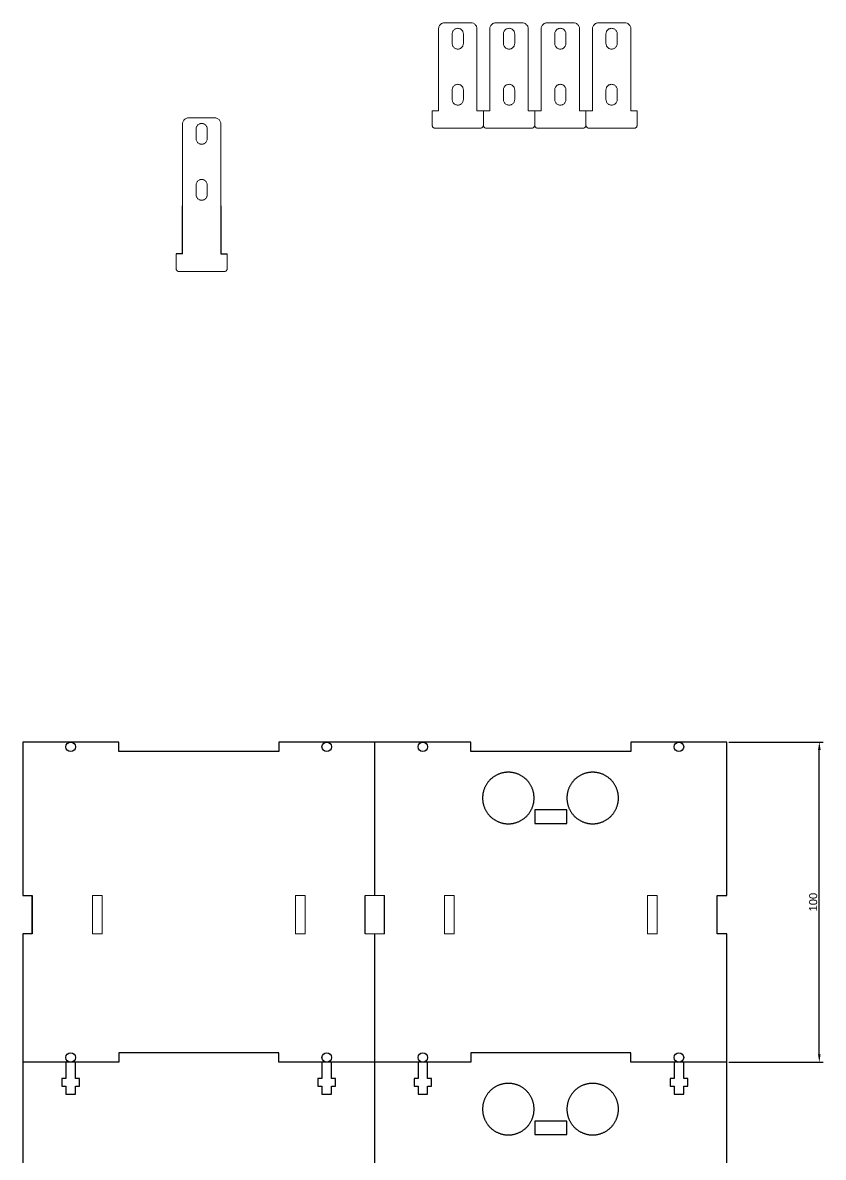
# Model space of a CAD drawing. Header units: millimetres. Extents: x -1479 to 8457, y 1606 to 10461.
# Drawn here: x 2423.6 to 2673.7, y 3543.1 to 3897.3 of the extents above; entities that cross this region are included whole.
import ezdxf

# ---------------------------------------------------------------- set-up
doc = ezdxf.new("R2010")
doc.units = ezdxf.units.MM
doc.layers.add('Layer 1', color=7, linetype='Continuous')
doc.layers.add('Make2D$visible$lines', color=7, linetype='Continuous', true_color=0x000000)
doc.styles.get("Standard").update_dxf_attribs({"font": 'Arial.ttf'})
doc.dimstyles.new('ISO-25', dxfattribs={"dimtxt": 2.5, "dimasz": 2.5, "dimexe": 1.25, "dimexo": 0.625, "dimtad": 1, "dimtxsty": 'Standard', "dimcen": 2.5, "dimadec": 0, "dimazin": 0, "dimtfac": 1, "dimtmove": 0, "dimatfit": 3, "dimfxl": 1, "dimarcsym": 0})

# ---------------------------------------------------------------- blocks, each defined once
blk = doc.blocks.new('*D12')
at = {"color": 0, "lineweight": -2, "transparency": 16777216}
for p, q in [((2644.25, 3672.74), (2673.74, 3672.74)), ((2672.49, 3575.24), (2672.49, 3670.24)), ((2644.25, 3572.74), (2673.74, 3572.74))]:
    blk.add_line(p, q, dxfattribs=at)
at = {"color": 0, "transparency": 16777216}
for points in [[(2672.07, 3670.24), (2672.9, 3670.24), (2672.49, 3672.74)], [(2672.07, 3575.24), (2672.9, 3575.24), (2672.49, 3572.74)]]:
    blk.add_solid(points, dxfattribs=at)
at = {"layer": 'Defpoints', "color": 0, "transparency": 16777216}
for p in [(2643.62, 3672.74), (2672.49, 3672.74), (2643.62, 3572.74)]:
    blk.add_point(p, dxfattribs=at)
at = {"color": 0, "transparency": 16777216, "insert": (2670.58, 3622.74), "char_height": 2.5, "attachment_point": 5, "rotation": 90}
blk.add_mtext('100', dxfattribs=at)

msp = doc.modelspace()

# ---------------------------------------------------------------- linework, layer by layer
at = {"color": 1}
for p, q in [((2473.538, 3825.154), (2473.538, 3840.154)), ((2485.532, 3840.154), (2485.532, 3825.154)), ((2473.538, 3825.154), (2471.527, 3825.154)), ((2485.532, 3825.154), (2487.543, 3825.154))]:
    msp.add_line(p, q, dxfattribs=at)
at = {"color": 242, "true_color": 0xcd2027}
for p, q in [((2426.62, 3612.838), (2426.62, 3624.832)), ((2530.623, 3612.838), (2530.623, 3624.832)), ((2536.62, 3612.838), (2536.62, 3624.832)), ((2640.623, 3612.838), (2640.623, 3624.832))]:
    msp.add_line(p, q, dxfattribs=at)
for points in [[(2627.121, 3672.735), (2613.621, 3672.735), (2613.621, 3669.735), (2563.621, 3669.735), (2563.621, 3672.735), (2503.621, 3672.735), (2503.621, 3669.735), (2453.621, 3669.735), (2453.621, 3672.735), (2423.621, 3672.735), (2423.621, 3624.832), (2426.62, 3624.832), (2426.62, 3612.803), (2423.621, 3612.803), (2423.621, 3438.735)], [(2533.621, 3624.832), (2533.621, 3672.735)], [(2643.621, 3438.735), (2643.621, 3612.803), (2640.623, 3612.803), (2640.623, 3624.832), (2643.621, 3624.832), (2643.621, 3672.735), (2627.121, 3672.735)], [(2533.621, 3438.735), (2533.621, 3612.803)], [(2643.621, 3572.735), (2613.621, 3572.735), (2613.621, 3575.735), (2563.621, 3575.735), (2563.621, 3572.735), (2503.621, 3572.735), (2503.621, 3575.735), (2453.621, 3575.735), (2453.621, 3572.735), (2423.621, 3572.735)], [(2437.121, 3572.735), (2437.121, 3567.707), (2435.871, 3567.707), (2435.871, 3565.307), (2437.121, 3565.307), (2437.121, 3562.735), (2440.121, 3562.735), (2440.121, 3565.307), (2441.371, 3565.307), (2441.371, 3567.707), (2440.121, 3567.707), (2440.121, 3572.735)], [(2517.121, 3572.735), (2517.121, 3567.707), (2515.871, 3567.707), (2515.871, 3565.307), (2517.121, 3565.307), (2517.121, 3562.735), (2520.121, 3562.735), (2520.121, 3565.307), (2521.371, 3565.307), (2521.371, 3567.707), (2520.121, 3567.707), (2520.121, 3572.735)], [(2547.121, 3572.735), (2547.121, 3567.707), (2545.871, 3567.707), (2545.871, 3565.307), (2547.121, 3565.307), (2547.121, 3562.735), (2550.121, 3562.735), (2550.121, 3565.307), (2551.371, 3565.307), (2551.371, 3567.707), (2550.121, 3567.707), (2550.121, 3572.735)], [(2627.121, 3572.735), (2627.121, 3567.707), (2625.871, 3567.707), (2625.871, 3565.307), (2627.121, 3565.307), (2627.121, 3562.735), (2630.121, 3562.735), (2630.121, 3565.307), (2631.371, 3565.307), (2631.371, 3567.707), (2630.121, 3567.707), (2630.121, 3572.735)]]:
    msp.add_lwpolyline(points, dxfattribs=at)
for points in [[(2593.662, 3651.514), (2583.581, 3651.514), (2583.581, 3647.289), (2593.662, 3647.289)], [(2593.662, 3554.371), (2583.581, 3554.371), (2583.581, 3550.146), (2593.662, 3550.146)]]:
    msp.add_lwpolyline(points, close=True, dxfattribs=at)
for centre in [(2438.621, 3671.235), (2518.621, 3671.235), (2548.621, 3671.235), (2628.621, 3671.235), (2438.621, 3574.235), (2518.621, 3574.235), (2548.621, 3574.235), (2628.621, 3574.235)]:
    msp.add_circle(centre, 1.5, dxfattribs=at)
at = {"layer": 'Layer 1', "color": 1, "lineweight": 0}
for points in [[(2599.584, 3865.351), (2599.62, 3865.174), (2599.655, 3864.998), (2599.725, 3864.857), (2599.831, 3864.716), (2599.937, 3864.574), (2600.078, 3864.504), (2600.255, 3864.398), (2600.431, 3864.363), (2614.754, 3864.363), (2614.93, 3864.398), (2615.107, 3864.504), (2615.248, 3864.574), (2615.353, 3864.716), (2615.459, 3864.857), (2615.53, 3864.998), (2615.565, 3865.174), (2615.6, 3865.351), (2615.6, 3869.866), (2613.59, 3869.866), (2613.59, 3895.584), (2613.554, 3895.795), (2613.484, 3896.007), (2613.413, 3896.219), (2613.272, 3896.43), (2613.166, 3896.607), (2613.025, 3896.783), (2612.849, 3896.924), (2612.672, 3897.065), (2612.461, 3897.171), (2612.037, 3897.312), (2611.826, 3897.348), (2603.359, 3897.348), (2603.147, 3897.312), (2602.936, 3897.242), (2602.724, 3897.171), (2602.548, 3897.065), (2602.336, 3896.924), (2602.018, 3896.607), (2601.913, 3896.43), (2601.807, 3896.219), (2601.701, 3896.007), (2601.63, 3895.795), (2601.595, 3895.584), (2601.595, 3869.866), (2597.573, 3869.866), (2597.573, 3895.584), (2597.538, 3895.795), (2597.468, 3896.007), (2597.397, 3896.219), (2597.256, 3896.43), (2597.15, 3896.607), (2597.009, 3896.783), (2596.833, 3896.924), (2596.656, 3897.065), (2596.445, 3897.171), (2596.021, 3897.312), (2595.81, 3897.348), (2587.343, 3897.348), (2587.131, 3897.312), (2586.92, 3897.242), (2586.708, 3897.171), (2586.532, 3897.065), (2586.32, 3896.924), (2586.002, 3896.607), (2585.897, 3896.43), (2585.791, 3896.219), (2585.685, 3896.007), (2585.614, 3895.795), (2585.579, 3895.584), (2585.579, 3869.866), (2581.557, 3869.866), (2581.557, 3895.584), (2581.522, 3895.795), (2581.452, 3896.007), (2581.381, 3896.219), (2581.24, 3896.43), (2581.134, 3896.607), (2580.993, 3896.783), (2580.817, 3896.924), (2580.64, 3897.065), (2580.428, 3897.171), (2580.005, 3897.312), (2579.793, 3897.348), (2571.327, 3897.348), (2571.115, 3897.312), (2570.903, 3897.242), (2570.692, 3897.171), (2570.515, 3897.065), (2570.304, 3896.924), (2569.986, 3896.607), (2569.88, 3896.43), (2569.775, 3896.219), (2569.669, 3896.007), (2569.598, 3895.795), (2569.563, 3895.584), (2569.563, 3869.866), (2569.563, 3869.866), (2565.541, 3869.866), (2565.541, 3895.584), (2565.506, 3895.795), (2565.435, 3896.007), (2565.365, 3896.219), (2565.224, 3896.43), (2565.118, 3896.607), (2564.977, 3896.783), (2564.8, 3896.924), (2564.624, 3897.065), (2564.412, 3897.171), (2563.989, 3897.312), (2563.777, 3897.348), (2555.311, 3897.348), (2555.099, 3897.312), (2554.887, 3897.242), (2554.676, 3897.171), (2554.499, 3897.065), (2554.288, 3896.924), (2553.97, 3896.607), (2553.864, 3896.43), (2553.758, 3896.219), (2553.653, 3896.007), (2553.582, 3895.795), (2553.547, 3895.584), (2553.547, 3869.866), (2551.536, 3869.866), (2551.536, 3865.351), (2551.571, 3865.174), (2551.607, 3864.998), (2551.677, 3864.857), (2551.783, 3864.716), (2551.889, 3864.574), (2552.03, 3864.504), (2552.206, 3864.398), (2552.383, 3864.363), (2566.705, 3864.363), (2566.882, 3864.398), (2567.058, 3864.504), (2567.199, 3864.574), (2567.305, 3864.716), (2567.411, 3864.857), (2567.482, 3864.998), (2567.517, 3865.174), (2567.552, 3865.351), (2567.552, 3869.866)], [(2559.756, 3895.584), (2559.968, 3895.548), (2560.179, 3895.478), (2560.356, 3895.407), (2560.532, 3895.301), (2560.708, 3895.16), (2560.85, 3895.019), (2560.991, 3894.843), (2561.097, 3894.666), (2561.167, 3894.49), (2561.238, 3894.278), (2561.273, 3894.067), (2561.308, 3893.855), (2561.308, 3890.856), (2561.273, 3890.645), (2561.238, 3890.433), (2561.167, 3890.221), (2561.097, 3890.045), (2560.991, 3889.869), (2560.85, 3889.692), (2560.708, 3889.551), (2560.532, 3889.41), (2560.356, 3889.304), (2560.179, 3889.234), (2559.968, 3889.163), (2559.756, 3889.128), (2559.544, 3889.093), (2559.333, 3889.128), (2559.121, 3889.163), (2558.945, 3889.234), (2558.733, 3889.304), (2558.556, 3889.41), (2558.38, 3889.551), (2558.239, 3889.692), (2558.098, 3889.869), (2557.992, 3890.045), (2557.922, 3890.221), (2557.851, 3890.433), (2557.816, 3890.645), (2557.78, 3890.856), (2557.78, 3893.855), (2557.816, 3894.067), (2557.851, 3894.278), (2557.922, 3894.49), (2557.992, 3894.666), (2558.098, 3894.843), (2558.239, 3895.019), (2558.38, 3895.16), (2558.556, 3895.301), (2558.733, 3895.407), (2558.945, 3895.478), (2559.121, 3895.548), (2559.333, 3895.584), (2559.544, 3895.619), (2559.756, 3895.584)], [(2575.772, 3895.584), (2575.984, 3895.548), (2576.195, 3895.478), (2576.372, 3895.407), (2576.548, 3895.301), (2576.725, 3895.16), (2576.866, 3895.019), (2577.007, 3894.843), (2577.113, 3894.666), (2577.183, 3894.49), (2577.254, 3894.278), (2577.289, 3894.067), (2577.324, 3893.855), (2577.324, 3890.856), (2577.289, 3890.645), (2577.254, 3890.433), (2577.183, 3890.221), (2577.113, 3890.045), (2577.007, 3889.869), (2576.866, 3889.692), (2576.725, 3889.551), (2576.548, 3889.41), (2576.372, 3889.304), (2576.195, 3889.234), (2575.984, 3889.163), (2575.772, 3889.128), (2575.56, 3889.093), (2575.349, 3889.128), (2575.137, 3889.163), (2574.961, 3889.234), (2574.749, 3889.304), (2574.573, 3889.41), (2574.396, 3889.551), (2574.255, 3889.692), (2574.114, 3889.869), (2574.008, 3890.045), (2573.938, 3890.221), (2573.867, 3890.433), (2573.832, 3890.645), (2573.797, 3890.856), (2573.797, 3893.855), (2573.832, 3894.067), (2573.867, 3894.278), (2573.938, 3894.49), (2574.008, 3894.666), (2574.114, 3894.843), (2574.255, 3895.019), (2574.396, 3895.16), (2574.573, 3895.301), (2574.749, 3895.407), (2574.961, 3895.478), (2575.137, 3895.548), (2575.349, 3895.584), (2575.56, 3895.619), (2575.772, 3895.584)], [(2591.788, 3895.584), (2592, 3895.548), (2592.212, 3895.478), (2592.388, 3895.407), (2592.564, 3895.301), (2592.741, 3895.16), (2592.882, 3895.019), (2593.023, 3894.843), (2593.129, 3894.666), (2593.199, 3894.49), (2593.27, 3894.278), (2593.305, 3894.067), (2593.34, 3893.855), (2593.34, 3890.856), (2593.305, 3890.645), (2593.27, 3890.433), (2593.199, 3890.221), (2593.129, 3890.045), (2593.023, 3889.869), (2592.882, 3889.692), (2592.741, 3889.551), (2592.564, 3889.41), (2592.388, 3889.304), (2592.212, 3889.234), (2592, 3889.163), (2591.788, 3889.128), (2591.577, 3889.093), (2591.365, 3889.128), (2591.153, 3889.163), (2590.977, 3889.234), (2590.765, 3889.304), (2590.589, 3889.41), (2590.412, 3889.551), (2590.271, 3889.692), (2590.13, 3889.869), (2590.024, 3890.045), (2589.954, 3890.221), (2589.883, 3890.433), (2589.848, 3890.645), (2589.813, 3890.856), (2589.813, 3893.855), (2589.848, 3894.067), (2589.883, 3894.278), (2589.954, 3894.49), (2590.024, 3894.666), (2590.13, 3894.843), (2590.271, 3895.019), (2590.412, 3895.16), (2590.589, 3895.301), (2590.765, 3895.407), (2590.977, 3895.478), (2591.153, 3895.548), (2591.365, 3895.584), (2591.577, 3895.619), (2591.788, 3895.584)], [(2607.804, 3895.584), (2608.016, 3895.548), (2608.228, 3895.478), (2608.404, 3895.407), (2608.58, 3895.301), (2608.757, 3895.16), (2608.898, 3895.019), (2609.039, 3894.843), (2609.145, 3894.666), (2609.215, 3894.49), (2609.286, 3894.278), (2609.321, 3894.067), (2609.357, 3893.855), (2609.357, 3890.856), (2609.321, 3890.645), (2609.286, 3890.433), (2609.215, 3890.221), (2609.145, 3890.045), (2609.039, 3889.869), (2608.898, 3889.692), (2608.757, 3889.551), (2608.58, 3889.41), (2608.404, 3889.304), (2608.228, 3889.234), (2608.016, 3889.163), (2607.804, 3889.128), (2607.593, 3889.093), (2607.381, 3889.128), (2607.169, 3889.163), (2606.993, 3889.234), (2606.781, 3889.304), (2606.605, 3889.41), (2606.428, 3889.551), (2606.287, 3889.692), (2606.146, 3889.869), (2606.04, 3890.045), (2605.97, 3890.221), (2605.899, 3890.433), (2605.864, 3890.645), (2605.829, 3890.856), (2605.829, 3893.855), (2605.864, 3894.067), (2605.899, 3894.278), (2605.97, 3894.49), (2606.04, 3894.666), (2606.146, 3894.843), (2606.287, 3895.019), (2606.428, 3895.16), (2606.605, 3895.301), (2606.781, 3895.407), (2606.993, 3895.478), (2607.169, 3895.548), (2607.381, 3895.584), (2607.593, 3895.619), (2607.804, 3895.584)], [(2559.756, 3878.086), (2559.967, 3878.051), (2560.179, 3877.98), (2560.355, 3877.909), (2560.532, 3877.804), (2560.708, 3877.663), (2560.849, 3877.521), (2560.99, 3877.345), (2561.096, 3877.169), (2561.167, 3876.992), (2561.237, 3876.781), (2561.273, 3876.569), (2561.308, 3876.357), (2561.308, 3873.359), (2561.273, 3873.147), (2561.237, 3872.935), (2561.167, 3872.724), (2561.096, 3872.547), (2560.99, 3872.371), (2560.849, 3872.194), (2560.708, 3872.053), (2560.532, 3871.912), (2560.355, 3871.806), (2560.179, 3871.736), (2559.967, 3871.665), (2559.756, 3871.63), (2559.544, 3871.595), (2559.332, 3871.63), (2559.121, 3871.665), (2558.944, 3871.736), (2558.733, 3871.806), (2558.556, 3871.912), (2558.38, 3872.053), (2558.239, 3872.194), (2558.098, 3872.371), (2557.992, 3872.547), (2557.921, 3872.724), (2557.851, 3872.935), (2557.815, 3873.147), (2557.78, 3873.359), (2557.78, 3876.357), (2557.815, 3876.569), (2557.851, 3876.781), (2557.921, 3876.992), (2557.992, 3877.169), (2558.098, 3877.345), (2558.239, 3877.521), (2558.38, 3877.663), (2558.556, 3877.804), (2558.733, 3877.909), (2558.944, 3877.98), (2559.121, 3878.051), (2559.332, 3878.086), (2559.544, 3878.121), (2559.756, 3878.086)], [(2575.772, 3878.086), (2575.983, 3878.051), (2576.195, 3877.98), (2576.372, 3877.909), (2576.548, 3877.804), (2576.724, 3877.663), (2576.865, 3877.521), (2577.007, 3877.345), (2577.112, 3877.169), (2577.183, 3876.992), (2577.253, 3876.781), (2577.289, 3876.569), (2577.324, 3876.357), (2577.324, 3873.359), (2577.289, 3873.147), (2577.253, 3872.935), (2577.183, 3872.724), (2577.112, 3872.547), (2577.007, 3872.371), (2576.865, 3872.194), (2576.724, 3872.053), (2576.548, 3871.912), (2576.372, 3871.806), (2576.195, 3871.736), (2575.983, 3871.665), (2575.772, 3871.63), (2575.56, 3871.595), (2575.348, 3871.63), (2575.137, 3871.665), (2574.96, 3871.736), (2574.749, 3871.806), (2574.572, 3871.912), (2574.396, 3872.053), (2574.255, 3872.194), (2574.114, 3872.371), (2574.008, 3872.547), (2573.937, 3872.724), (2573.867, 3872.935), (2573.832, 3873.147), (2573.796, 3873.359), (2573.796, 3876.357), (2573.832, 3876.569), (2573.867, 3876.781), (2573.937, 3876.992), (2574.008, 3877.169), (2574.114, 3877.345), (2574.255, 3877.521), (2574.396, 3877.663), (2574.572, 3877.804), (2574.749, 3877.909), (2574.96, 3877.98), (2575.137, 3878.051), (2575.348, 3878.086), (2575.56, 3878.121), (2575.772, 3878.086)], [(2591.788, 3878.086), (2592, 3878.051), (2592.211, 3877.98), (2592.388, 3877.909), (2592.564, 3877.804), (2592.74, 3877.663), (2592.882, 3877.521), (2593.023, 3877.345), (2593.128, 3877.169), (2593.199, 3876.992), (2593.27, 3876.781), (2593.305, 3876.569), (2593.34, 3876.357), (2593.34, 3873.359), (2593.305, 3873.147), (2593.27, 3872.935), (2593.199, 3872.724), (2593.128, 3872.547), (2593.023, 3872.371), (2592.882, 3872.194), (2592.74, 3872.053), (2592.564, 3871.912), (2592.388, 3871.806), (2592.211, 3871.736), (2592, 3871.665), (2591.788, 3871.63), (2591.576, 3871.595), (2591.365, 3871.63), (2591.153, 3871.665), (2590.977, 3871.736), (2590.765, 3871.806), (2590.588, 3871.912), (2590.412, 3872.053), (2590.271, 3872.194), (2590.13, 3872.371), (2590.024, 3872.547), (2589.953, 3872.724), (2589.883, 3872.935), (2589.848, 3873.147), (2589.812, 3873.359), (2589.812, 3876.357), (2589.848, 3876.569), (2589.883, 3876.781), (2589.953, 3876.992), (2590.024, 3877.169), (2590.13, 3877.345), (2590.271, 3877.521), (2590.412, 3877.663), (2590.588, 3877.804), (2590.765, 3877.909), (2590.977, 3877.98), (2591.153, 3878.051), (2591.365, 3878.086), (2591.576, 3878.121), (2591.788, 3878.086)], [(2607.804, 3878.086), (2608.016, 3878.051), (2608.227, 3877.98), (2608.404, 3877.909), (2608.58, 3877.804), (2608.757, 3877.663), (2608.898, 3877.521), (2609.039, 3877.345), (2609.145, 3877.169), (2609.215, 3876.992), (2609.286, 3876.781), (2609.321, 3876.569), (2609.356, 3876.357), (2609.356, 3873.359), (2609.321, 3873.147), (2609.286, 3872.935), (2609.215, 3872.724), (2609.145, 3872.547), (2609.039, 3872.371), (2608.898, 3872.194), (2608.757, 3872.053), (2608.58, 3871.912), (2608.404, 3871.806), (2608.227, 3871.736), (2608.016, 3871.665), (2607.804, 3871.63), (2607.592, 3871.595), (2607.381, 3871.63), (2607.169, 3871.665), (2606.993, 3871.736), (2606.781, 3871.806), (2606.605, 3871.912), (2606.428, 3872.053), (2606.287, 3872.194), (2606.146, 3872.371), (2606.04, 3872.547), (2605.97, 3872.724), (2605.899, 3872.935), (2605.864, 3873.147), (2605.828, 3873.359), (2605.828, 3876.357), (2605.864, 3876.569), (2605.899, 3876.781), (2605.97, 3876.992), (2606.04, 3877.169), (2606.146, 3877.345), (2606.287, 3877.521), (2606.428, 3877.663), (2606.605, 3877.804), (2606.781, 3877.909), (2606.993, 3877.98), (2607.169, 3878.051), (2607.381, 3878.086), (2607.592, 3878.121), (2607.804, 3878.086)], [(2567.552, 3865.351), (2567.587, 3865.174), (2567.623, 3864.998), (2567.693, 3864.857), (2567.799, 3864.716), (2567.905, 3864.574), (2568.046, 3864.504), (2568.222, 3864.398), (2568.399, 3864.363), (2582.722, 3864.363), (2582.898, 3864.398), (2583.074, 3864.504), (2583.215, 3864.574), (2583.321, 3864.716), (2583.427, 3864.857), (2583.498, 3864.998), (2583.533, 3865.174), (2583.568, 3865.351), (2583.568, 3869.866)], [(2583.568, 3865.351), (2583.603, 3865.174), (2583.639, 3864.998), (2583.709, 3864.857), (2583.815, 3864.716), (2583.921, 3864.574), (2584.062, 3864.504), (2584.238, 3864.398), (2584.415, 3864.363), (2598.738, 3864.363), (2598.914, 3864.398), (2599.09, 3864.504), (2599.232, 3864.574), (2599.337, 3864.716), (2599.443, 3864.857), (2599.514, 3864.998), (2599.549, 3865.174), (2599.584, 3865.351), (2599.584, 3869.866)], [(2485.532, 3840.154), (2485.532, 3865.872), (2485.497, 3866.084), (2485.427, 3866.295), (2485.356, 3866.507), (2485.215, 3866.719), (2485.109, 3866.895), (2484.968, 3867.071), (2484.792, 3867.212), (2484.615, 3867.354), (2484.403, 3867.459), (2483.98, 3867.6), (2483.768, 3867.636), (2475.302, 3867.636), (2475.09, 3867.6), (2474.878, 3867.53), (2474.667, 3867.459), (2474.49, 3867.354), (2474.279, 3867.212), (2473.961, 3866.895), (2473.855, 3866.719), (2473.75, 3866.507), (2473.644, 3866.295), (2473.573, 3866.084), (2473.538, 3865.872), (2473.538, 3840.154)], [(2479.747, 3865.872), (2479.959, 3865.837), (2480.17, 3865.766), (2480.347, 3865.695), (2480.523, 3865.59), (2480.7, 3865.449), (2480.841, 3865.307), (2480.982, 3865.131), (2481.088, 3864.955), (2481.158, 3864.778), (2481.229, 3864.567), (2481.264, 3864.355), (2481.299, 3864.143), (2481.299, 3861.145), (2481.264, 3860.933), (2481.229, 3860.721), (2481.158, 3860.51), (2481.088, 3860.333), (2480.982, 3860.157), (2480.841, 3859.98), (2480.7, 3859.839), (2480.523, 3859.698), (2480.347, 3859.592), (2480.17, 3859.522), (2479.959, 3859.451), (2479.747, 3859.416), (2479.535, 3859.381), (2479.324, 3859.416), (2479.112, 3859.451), (2478.936, 3859.522), (2478.724, 3859.592), (2478.548, 3859.698), (2478.371, 3859.839), (2478.23, 3859.98), (2478.089, 3860.157), (2477.983, 3860.333), (2477.913, 3860.51), (2477.842, 3860.721), (2477.807, 3860.933), (2477.771, 3861.145), (2477.771, 3864.143), (2477.807, 3864.355), (2477.842, 3864.567), (2477.913, 3864.778), (2477.983, 3864.955), (2478.089, 3865.131), (2478.23, 3865.307), (2478.371, 3865.449), (2478.548, 3865.59), (2478.724, 3865.695), (2478.936, 3865.766), (2479.112, 3865.837), (2479.324, 3865.872), (2479.535, 3865.907), (2479.747, 3865.872)], [(2479.747, 3848.374), (2479.958, 3848.339), (2480.17, 3848.268), (2480.347, 3848.198), (2480.523, 3848.092), (2480.699, 3847.951), (2480.84, 3847.81), (2480.982, 3847.633), (2481.087, 3847.457), (2481.158, 3847.28), (2481.228, 3847.069), (2481.264, 3846.857), (2481.299, 3846.645), (2481.299, 3843.647), (2481.264, 3843.435), (2481.228, 3843.224), (2481.158, 3843.012), (2481.087, 3842.835), (2480.982, 3842.659), (2480.84, 3842.483), (2480.699, 3842.342), (2480.523, 3842.2), (2480.347, 3842.095), (2480.17, 3842.024), (2479.958, 3841.954), (2479.747, 3841.918), (2479.535, 3841.883), (2479.323, 3841.918), (2479.112, 3841.954), (2478.935, 3842.024), (2478.724, 3842.095), (2478.547, 3842.2), (2478.371, 3842.342), (2478.23, 3842.483), (2478.089, 3842.659), (2477.983, 3842.835), (2477.912, 3843.012), (2477.842, 3843.224), (2477.807, 3843.435), (2477.771, 3843.647), (2477.771, 3846.645), (2477.807, 3846.857), (2477.842, 3847.069), (2477.912, 3847.28), (2477.983, 3847.457), (2478.089, 3847.633), (2478.23, 3847.81), (2478.371, 3847.951), (2478.547, 3848.092), (2478.724, 3848.198), (2478.935, 3848.268), (2479.112, 3848.339), (2479.323, 3848.374), (2479.535, 3848.409), (2479.747, 3848.374)], [(2471.527, 3820.639), (2471.562, 3820.462), (2471.598, 3820.286), (2471.668, 3820.145), (2471.774, 3820.004), (2471.88, 3819.863), (2472.021, 3819.792), (2472.197, 3819.686), (2472.374, 3819.651), (2486.697, 3819.651), (2486.873, 3819.686), (2487.049, 3819.792), (2487.19, 3819.863), (2487.296, 3820.004), (2487.402, 3820.145), (2487.473, 3820.286), (2487.508, 3820.462), (2487.543, 3820.639), (2487.543, 3825.154)], [(2471.527, 3820.639), (2471.527, 3825.154)]]:
    msp.add_lwpolyline(points, dxfattribs=at)
at = {"layer": 'Layer 1', "color": 242, "lineweight": 0, "true_color": 0xcd2027}
for points in [[(2448.419, 3612.803), (2448.419, 3624.832), (2445.42, 3624.832), (2445.42, 3612.803), (2448.419, 3612.803)], [(2508.824, 3612.803), (2508.824, 3624.832), (2511.823, 3624.832), (2511.823, 3612.803), (2508.824, 3612.803)], [(2558.419, 3612.803), (2558.419, 3624.832), (2555.42, 3624.832), (2555.42, 3612.803), (2558.419, 3612.803)], [(2618.824, 3612.803), (2618.824, 3624.832), (2621.823, 3624.832), (2621.823, 3612.803), (2618.824, 3612.803)]]:
    msp.add_lwpolyline(points, dxfattribs=at)
msp.add_lwpolyline([(2536.62, 3624.832), (2536.62, 3612.803), (2530.623, 3612.803), (2530.623, 3624.832)], close=True, dxfattribs=at)
at = {"layer": 'Make2D$visible$lines', "color": 242, "true_color": 0xcd2027}
for points in [[(2567.287, 3655.25), (2567.289, 3655.072), (2567.295, 3654.892), (2567.305, 3654.71), (2567.32, 3654.527), (2567.338, 3654.343), (2567.361, 3654.158), (2567.389, 3653.972), (2567.421, 3653.786), (2567.458, 3653.598), (2567.5, 3653.411), (2567.546, 3653.223), (2567.598, 3653.035), (2567.654, 3652.848), (2567.715, 3652.66), (2567.781, 3652.473), (2567.852, 3652.287), (2567.928, 3652.102), (2568.009, 3651.918), (2568.095, 3651.735), (2568.186, 3651.553), (2568.282, 3651.373), (2568.383, 3651.195), (2568.489, 3651.019), (2568.599, 3650.845), (2568.714, 3650.674), (2568.834, 3650.505), (2568.959, 3650.339), (2569.087, 3650.176), (2569.221, 3650.017), (2569.358, 3649.86), (2569.499, 3649.707), (2569.645, 3649.558), (2569.794, 3649.413), (2569.947, 3649.271), (2570.103, 3649.134), (2570.263, 3649.001), (2570.426, 3648.872), (2570.592, 3648.748), (2570.761, 3648.628), (2570.932, 3648.513), (2571.106, 3648.402), (2571.282, 3648.296), (2571.46, 3648.196), (2571.64, 3648.1), (2571.821, 3648.009), (2572.004, 3647.923), (2572.189, 3647.842), (2572.374, 3647.766), (2572.56, 3647.695), (2572.747, 3647.628), (2572.934, 3647.567), (2573.122, 3647.511), (2573.31, 3647.46), (2573.498, 3647.413), (2573.685, 3647.372), (2573.872, 3647.335), (2574.059, 3647.303), (2574.245, 3647.275), (2574.43, 3647.252), (2574.614, 3647.233), (2574.797, 3647.219), (2574.978, 3647.208), (2575.158, 3647.202), (2575.337, 3647.2), (2575.516, 3647.202), (2575.696, 3647.208), (2575.877, 3647.219), (2576.06, 3647.233), (2576.244, 3647.252), (2576.429, 3647.275), (2576.615, 3647.303), (2576.802, 3647.335), (2576.989, 3647.372), (2577.176, 3647.413), (2577.364, 3647.46), (2577.552, 3647.511), (2577.74, 3647.567), (2577.927, 3647.628), (2578.114, 3647.695), (2578.3, 3647.766), (2578.486, 3647.842), (2578.67, 3647.923), (2578.853, 3648.009), (2579.034, 3648.1), (2579.214, 3648.196), (2579.392, 3648.296), (2579.568, 3648.402), (2579.742, 3648.513), (2579.913, 3648.628), (2580.082, 3648.748), (2580.248, 3648.872), (2580.411, 3649.001), (2580.571, 3649.134), (2580.727, 3649.271), (2580.88, 3649.413), (2581.029, 3649.558), (2581.175, 3649.707), (2581.316, 3649.86), (2581.453, 3650.017), (2581.587, 3650.176), (2581.715, 3650.339), (2581.84, 3650.505), (2581.96, 3650.674), (2582.075, 3650.845), (2582.185, 3651.019), (2582.291, 3651.195), (2582.392, 3651.373), (2582.488, 3651.553), (2582.579, 3651.735), (2582.665, 3651.918), (2582.746, 3652.102), (2582.822, 3652.287), (2582.893, 3652.473), (2582.959, 3652.66), (2583.02, 3652.848), (2583.076, 3653.035), (2583.128, 3653.223), (2583.174, 3653.411), (2583.216, 3653.598), (2583.253, 3653.786), (2583.285, 3653.972), (2583.313, 3654.158), (2583.336, 3654.343), (2583.354, 3654.527), (2583.369, 3654.71), (2583.379, 3654.892), (2583.385, 3655.072), (2583.387, 3655.25), (2583.385, 3655.429), (2583.379, 3655.609), (2583.369, 3655.791), (2583.354, 3655.974), (2583.336, 3656.158), (2583.313, 3656.343), (2583.285, 3656.529), (2583.253, 3656.715), (2583.216, 3656.902), (2583.174, 3657.09), (2583.128, 3657.278), (2583.076, 3657.465), (2583.02, 3657.653), (2582.959, 3657.84), (2582.893, 3658.027), (2582.822, 3658.214), (2582.746, 3658.399), (2582.665, 3658.583), (2582.579, 3658.766), (2582.488, 3658.948), (2582.392, 3659.128), (2582.291, 3659.306), (2582.185, 3659.482), (2582.075, 3659.655), (2581.96, 3659.827), (2581.84, 3659.995), (2581.715, 3660.161), (2581.587, 3660.324), (2581.453, 3660.484), (2581.316, 3660.64), (2581.175, 3660.793), (2581.029, 3660.943), (2580.88, 3661.088), (2580.727, 3661.229), (2580.571, 3661.367), (2580.411, 3661.5), (2580.248, 3661.629), (2580.082, 3661.753), (2579.913, 3661.873), (2579.742, 3661.988), (2579.568, 3662.099), (2579.392, 3662.204), (2579.214, 3662.305), (2579.034, 3662.401), (2578.853, 3662.492), (2578.67, 3662.578), (2578.486, 3662.659), (2578.3, 3662.735), (2578.114, 3662.806), (2577.927, 3662.872), (2577.74, 3662.933), (2577.552, 3662.99), (2577.364, 3663.041), (2577.176, 3663.087), (2576.989, 3663.129), (2576.802, 3663.166), (2576.615, 3663.198), (2576.429, 3663.226), (2576.244, 3663.249), (2576.06, 3663.268), (2575.877, 3663.282), (2575.696, 3663.292), (2575.516, 3663.298), (2575.337, 3663.3), (2575.158, 3663.298), (2574.978, 3663.292), (2574.797, 3663.282), (2574.614, 3663.268), (2574.43, 3663.249), (2574.245, 3663.226), (2574.059, 3663.198), (2573.872, 3663.166), (2573.685, 3663.129), (2573.498, 3663.087), (2573.31, 3663.041), (2573.122, 3662.99), (2572.934, 3662.933), (2572.747, 3662.872), (2572.56, 3662.806), (2572.374, 3662.735), (2572.189, 3662.659), (2572.004, 3662.578), (2571.821, 3662.492), (2571.64, 3662.401), (2571.46, 3662.305), (2571.282, 3662.204), (2571.106, 3662.099), (2570.932, 3661.988), (2570.761, 3661.873), (2570.592, 3661.753), (2570.426, 3661.629), (2570.263, 3661.5), (2570.103, 3661.367), (2569.947, 3661.229), (2569.794, 3661.088), (2569.645, 3660.943), (2569.499, 3660.793), (2569.358, 3660.64), (2569.221, 3660.484), (2569.087, 3660.324), (2568.959, 3660.161), (2568.834, 3659.995), (2568.714, 3659.827), (2568.599, 3659.655), (2568.489, 3659.482), (2568.383, 3659.306), (2568.282, 3659.128), (2568.186, 3658.948), (2568.095, 3658.766), (2568.009, 3658.583), (2567.928, 3658.399), (2567.852, 3658.214), (2567.781, 3658.027), (2567.715, 3657.84), (2567.654, 3657.653), (2567.598, 3657.465), (2567.546, 3657.278), (2567.5, 3657.09), (2567.458, 3656.902), (2567.421, 3656.715), (2567.389, 3656.529), (2567.361, 3656.343), (2567.338, 3656.158), (2567.32, 3655.974), (2567.305, 3655.791), (2567.295, 3655.609), (2567.289, 3655.429)], [(2593.637, 3655.25), (2593.639, 3655.072), (2593.645, 3654.892), (2593.655, 3654.71), (2593.67, 3654.527), (2593.688, 3654.343), (2593.711, 3654.158), (2593.739, 3653.972), (2593.771, 3653.786), (2593.808, 3653.598), (2593.85, 3653.411), (2593.896, 3653.223), (2593.948, 3653.035), (2594.004, 3652.848), (2594.065, 3652.66), (2594.131, 3652.473), (2594.202, 3652.287), (2594.278, 3652.102), (2594.359, 3651.918), (2594.445, 3651.735), (2594.536, 3651.553), (2594.632, 3651.373), (2594.733, 3651.195), (2594.839, 3651.019), (2594.949, 3650.845), (2595.064, 3650.674), (2595.184, 3650.505), (2595.309, 3650.339), (2595.437, 3650.176), (2595.571, 3650.017), (2595.708, 3649.86), (2595.849, 3649.707), (2595.995, 3649.558), (2596.144, 3649.413), (2596.297, 3649.271), (2596.453, 3649.134), (2596.613, 3649.001), (2596.776, 3648.872), (2596.942, 3648.748), (2597.111, 3648.628), (2597.282, 3648.513), (2597.456, 3648.402), (2597.632, 3648.296), (2597.81, 3648.196), (2597.99, 3648.1), (2598.171, 3648.009), (2598.354, 3647.923), (2598.539, 3647.842), (2598.724, 3647.766), (2598.91, 3647.695), (2599.097, 3647.628), (2599.284, 3647.567), (2599.472, 3647.511), (2599.66, 3647.46), (2599.848, 3647.413), (2600.035, 3647.372), (2600.222, 3647.335), (2600.409, 3647.303), (2600.595, 3647.275), (2600.78, 3647.252), (2600.964, 3647.233), (2601.147, 3647.219), (2601.328, 3647.208), (2601.508, 3647.202), (2601.687, 3647.2), (2601.866, 3647.202), (2602.046, 3647.208), (2602.227, 3647.219), (2602.41, 3647.233), (2602.594, 3647.252), (2602.779, 3647.275), (2602.965, 3647.303), (2603.152, 3647.335), (2603.339, 3647.372), (2603.526, 3647.413), (2603.714, 3647.46), (2603.902, 3647.511), (2604.09, 3647.567), (2604.277, 3647.628), (2604.464, 3647.695), (2604.65, 3647.766), (2604.836, 3647.842), (2605.02, 3647.923), (2605.203, 3648.009), (2605.384, 3648.1), (2605.564, 3648.196), (2605.742, 3648.296), (2605.918, 3648.402), (2606.092, 3648.513), (2606.263, 3648.628), (2606.432, 3648.748), (2606.598, 3648.872), (2606.761, 3649.001), (2606.921, 3649.134), (2607.077, 3649.271), (2607.23, 3649.413), (2607.379, 3649.558), (2607.525, 3649.707), (2607.666, 3649.86), (2607.803, 3650.017), (2607.937, 3650.176), (2608.065, 3650.339), (2608.19, 3650.505), (2608.31, 3650.674), (2608.425, 3650.845), (2608.535, 3651.019), (2608.641, 3651.195), (2608.742, 3651.373), (2608.838, 3651.553), (2608.929, 3651.735), (2609.015, 3651.918), (2609.096, 3652.102), (2609.172, 3652.287), (2609.243, 3652.473), (2609.309, 3652.66), (2609.37, 3652.848), (2609.426, 3653.035), (2609.478, 3653.223), (2609.524, 3653.411), (2609.566, 3653.598), (2609.603, 3653.786), (2609.635, 3653.972), (2609.663, 3654.158), (2609.686, 3654.343), (2609.704, 3654.527), (2609.719, 3654.71), (2609.729, 3654.892), (2609.735, 3655.072), (2609.737, 3655.25), (2609.735, 3655.429), (2609.729, 3655.609), (2609.719, 3655.791), (2609.704, 3655.974), (2609.686, 3656.158), (2609.663, 3656.343), (2609.635, 3656.529), (2609.603, 3656.715), (2609.566, 3656.902), (2609.524, 3657.09), (2609.478, 3657.278), (2609.426, 3657.465), (2609.37, 3657.653), (2609.309, 3657.84), (2609.243, 3658.027), (2609.172, 3658.214), (2609.096, 3658.399), (2609.015, 3658.583), (2608.929, 3658.766), (2608.838, 3658.948), (2608.742, 3659.128), (2608.641, 3659.306), (2608.535, 3659.482), (2608.425, 3659.655), (2608.31, 3659.827), (2608.19, 3659.995), (2608.065, 3660.161), (2607.937, 3660.324), (2607.803, 3660.484), (2607.666, 3660.64), (2607.525, 3660.793), (2607.379, 3660.943), (2607.23, 3661.088), (2607.077, 3661.229), (2606.921, 3661.367), (2606.761, 3661.5), (2606.598, 3661.629), (2606.432, 3661.753), (2606.263, 3661.873), (2606.092, 3661.988), (2605.918, 3662.099), (2605.742, 3662.204), (2605.564, 3662.305), (2605.384, 3662.401), (2605.203, 3662.492), (2605.02, 3662.578), (2604.836, 3662.659), (2604.65, 3662.735), (2604.464, 3662.806), (2604.277, 3662.872), (2604.09, 3662.933), (2603.902, 3662.99), (2603.714, 3663.041), (2603.526, 3663.087), (2603.339, 3663.129), (2603.152, 3663.166), (2602.965, 3663.198), (2602.779, 3663.226), (2602.594, 3663.249), (2602.41, 3663.268), (2602.227, 3663.282), (2602.046, 3663.292), (2601.866, 3663.298), (2601.687, 3663.3), (2601.508, 3663.298), (2601.328, 3663.292), (2601.147, 3663.282), (2600.964, 3663.268), (2600.78, 3663.249), (2600.595, 3663.226), (2600.409, 3663.198), (2600.222, 3663.166), (2600.035, 3663.129), (2599.848, 3663.087), (2599.66, 3663.041), (2599.472, 3662.99), (2599.284, 3662.933), (2599.097, 3662.872), (2598.91, 3662.806), (2598.724, 3662.735), (2598.539, 3662.659), (2598.354, 3662.578), (2598.171, 3662.492), (2597.99, 3662.401), (2597.81, 3662.305), (2597.632, 3662.204), (2597.456, 3662.099), (2597.282, 3661.988), (2597.111, 3661.873), (2596.942, 3661.753), (2596.776, 3661.629), (2596.613, 3661.5), (2596.453, 3661.367), (2596.297, 3661.229), (2596.144, 3661.088), (2595.995, 3660.943), (2595.849, 3660.793), (2595.708, 3660.64), (2595.571, 3660.484), (2595.437, 3660.324), (2595.309, 3660.161), (2595.184, 3659.995), (2595.064, 3659.827), (2594.949, 3659.655), (2594.839, 3659.482), (2594.733, 3659.306), (2594.632, 3659.128), (2594.536, 3658.948), (2594.445, 3658.766), (2594.359, 3658.583), (2594.278, 3658.399), (2594.202, 3658.214), (2594.131, 3658.027), (2594.065, 3657.84), (2594.004, 3657.653), (2593.948, 3657.465), (2593.896, 3657.278), (2593.85, 3657.09), (2593.808, 3656.902), (2593.771, 3656.715), (2593.739, 3656.529), (2593.711, 3656.343), (2593.688, 3656.158), (2593.67, 3655.974), (2593.655, 3655.791), (2593.645, 3655.609), (2593.639, 3655.429)], [(2567.287, 3558.107), (2567.289, 3557.928), (2567.295, 3557.748), (2567.305, 3557.567), (2567.32, 3557.384), (2567.338, 3557.2), (2567.361, 3557.015), (2567.389, 3556.829), (2567.421, 3556.642), (2567.458, 3556.455), (2567.5, 3556.268), (2567.546, 3556.08), (2567.598, 3555.892), (2567.654, 3555.704), (2567.715, 3555.517), (2567.781, 3555.33), (2567.852, 3555.144), (2567.928, 3554.959), (2568.009, 3554.774), (2568.095, 3554.591), (2568.186, 3554.41), (2568.282, 3554.23), (2568.383, 3554.052), (2568.489, 3553.876), (2568.599, 3553.702), (2568.714, 3553.531), (2568.834, 3553.362), (2568.959, 3553.196), (2569.087, 3553.033), (2569.221, 3552.874), (2569.358, 3552.717), (2569.499, 3552.564), (2569.645, 3552.415), (2569.794, 3552.27), (2569.947, 3552.128), (2570.103, 3551.991), (2570.263, 3551.858), (2570.426, 3551.729), (2570.592, 3551.604), (2570.761, 3551.485), (2570.932, 3551.369), (2571.106, 3551.259), (2571.282, 3551.153), (2571.46, 3551.052), (2571.64, 3550.956), (2571.821, 3550.865), (2572.004, 3550.779), (2572.189, 3550.698), (2572.374, 3550.622), (2572.56, 3550.551), (2572.747, 3550.485), (2572.934, 3550.424), (2573.122, 3550.368), (2573.31, 3550.317), (2573.498, 3550.27), (2573.685, 3550.228), (2573.872, 3550.192), (2574.059, 3550.159), (2574.245, 3550.132), (2574.43, 3550.108), (2574.614, 3550.09), (2574.797, 3550.075), (2574.978, 3550.065), (2575.158, 3550.059), (2575.337, 3550.057), (2575.516, 3550.059), (2575.696, 3550.065), (2575.877, 3550.075), (2576.06, 3550.09), (2576.244, 3550.108), (2576.429, 3550.132), (2576.615, 3550.159), (2576.802, 3550.192), (2576.989, 3550.228), (2577.176, 3550.27), (2577.364, 3550.317), (2577.552, 3550.368), (2577.74, 3550.424), (2577.927, 3550.485), (2578.114, 3550.551), (2578.3, 3550.622), (2578.486, 3550.698), (2578.67, 3550.779), (2578.853, 3550.865), (2579.034, 3550.956), (2579.214, 3551.052), (2579.392, 3551.153), (2579.568, 3551.259), (2579.742, 3551.369), (2579.913, 3551.485), (2580.082, 3551.604), (2580.248, 3551.729), (2580.411, 3551.858), (2580.571, 3551.991), (2580.727, 3552.128), (2580.88, 3552.27), (2581.029, 3552.415), (2581.175, 3552.564), (2581.316, 3552.717), (2581.453, 3552.874), (2581.587, 3553.033), (2581.715, 3553.196), (2581.84, 3553.362), (2581.96, 3553.531), (2582.075, 3553.702), (2582.185, 3553.876), (2582.291, 3554.052), (2582.392, 3554.23), (2582.488, 3554.41), (2582.579, 3554.591), (2582.665, 3554.774), (2582.746, 3554.959), (2582.822, 3555.144), (2582.893, 3555.33), (2582.959, 3555.517), (2583.02, 3555.704), (2583.076, 3555.892), (2583.128, 3556.08), (2583.174, 3556.268), (2583.216, 3556.455), (2583.253, 3556.642), (2583.285, 3556.829), (2583.313, 3557.015), (2583.336, 3557.2), (2583.354, 3557.384), (2583.369, 3557.567), (2583.379, 3557.748), (2583.385, 3557.928), (2583.387, 3558.107), (2583.385, 3558.286), (2583.379, 3558.466), (2583.369, 3558.648), (2583.354, 3558.83), (2583.336, 3559.015), (2583.313, 3559.2), (2583.285, 3559.385), (2583.253, 3559.572), (2583.216, 3559.759), (2583.174, 3559.947), (2583.128, 3560.134), (2583.076, 3560.322), (2583.02, 3560.51), (2582.959, 3560.697), (2582.893, 3560.884), (2582.822, 3561.07), (2582.746, 3561.256), (2582.665, 3561.44), (2582.579, 3561.623), (2582.488, 3561.804), (2582.392, 3561.984), (2582.291, 3562.162), (2582.185, 3562.338), (2582.075, 3562.512), (2581.96, 3562.684), (2581.84, 3562.852), (2581.715, 3563.018), (2581.587, 3563.181), (2581.453, 3563.341), (2581.316, 3563.497), (2581.175, 3563.65), (2581.029, 3563.799), (2580.88, 3563.945), (2580.727, 3564.086), (2580.571, 3564.224), (2580.411, 3564.357), (2580.248, 3564.486), (2580.082, 3564.61), (2579.913, 3564.73), (2579.742, 3564.845), (2579.568, 3564.955), (2579.392, 3565.061), (2579.214, 3565.162), (2579.034, 3565.258), (2578.853, 3565.349), (2578.67, 3565.435), (2578.486, 3565.516), (2578.3, 3565.592), (2578.114, 3565.663), (2577.927, 3565.729), (2577.74, 3565.79), (2577.552, 3565.846), (2577.364, 3565.898), (2577.176, 3565.944), (2576.989, 3565.986), (2576.802, 3566.023), (2576.615, 3566.055), (2576.429, 3566.083), (2576.244, 3566.106), (2576.06, 3566.125), (2575.877, 3566.139), (2575.696, 3566.149), (2575.516, 3566.155), (2575.337, 3566.157), (2575.158, 3566.155), (2574.978, 3566.149), (2574.797, 3566.139), (2574.614, 3566.125), (2574.43, 3566.106), (2574.245, 3566.083), (2574.059, 3566.055), (2573.872, 3566.023), (2573.685, 3565.986), (2573.498, 3565.944), (2573.31, 3565.898), (2573.122, 3565.846), (2572.934, 3565.79), (2572.747, 3565.729), (2572.56, 3565.663), (2572.374, 3565.592), (2572.189, 3565.516), (2572.004, 3565.435), (2571.821, 3565.349), (2571.64, 3565.258), (2571.46, 3565.162), (2571.282, 3565.061), (2571.106, 3564.955), (2570.932, 3564.845), (2570.761, 3564.73), (2570.592, 3564.61), (2570.426, 3564.486), (2570.263, 3564.357), (2570.103, 3564.224), (2569.947, 3564.086), (2569.794, 3563.945), (2569.645, 3563.799), (2569.499, 3563.65), (2569.358, 3563.497), (2569.221, 3563.341), (2569.087, 3563.181), (2568.959, 3563.018), (2568.834, 3562.852), (2568.714, 3562.684), (2568.599, 3562.512), (2568.489, 3562.338), (2568.383, 3562.162), (2568.282, 3561.984), (2568.186, 3561.804), (2568.095, 3561.623), (2568.009, 3561.44), (2567.928, 3561.256), (2567.852, 3561.07), (2567.781, 3560.884), (2567.715, 3560.697), (2567.654, 3560.51), (2567.598, 3560.322), (2567.546, 3560.134), (2567.5, 3559.947), (2567.458, 3559.759), (2567.421, 3559.572), (2567.389, 3559.385), (2567.361, 3559.2), (2567.338, 3559.015), (2567.32, 3558.83), (2567.305, 3558.648), (2567.295, 3558.466), (2567.289, 3558.286)], [(2593.637, 3558.107), (2593.639, 3557.928), (2593.645, 3557.748), (2593.655, 3557.567), (2593.67, 3557.384), (2593.688, 3557.2), (2593.711, 3557.015), (2593.739, 3556.829), (2593.771, 3556.642), (2593.808, 3556.455), (2593.85, 3556.268), (2593.896, 3556.08), (2593.948, 3555.892), (2594.004, 3555.704), (2594.065, 3555.517), (2594.131, 3555.33), (2594.202, 3555.144), (2594.278, 3554.959), (2594.359, 3554.774), (2594.445, 3554.591), (2594.536, 3554.41), (2594.632, 3554.23), (2594.733, 3554.052), (2594.839, 3553.876), (2594.949, 3553.702), (2595.064, 3553.531), (2595.184, 3553.362), (2595.309, 3553.196), (2595.437, 3553.033), (2595.571, 3552.874), (2595.708, 3552.717), (2595.849, 3552.564), (2595.995, 3552.415), (2596.144, 3552.27), (2596.297, 3552.128), (2596.453, 3551.991), (2596.613, 3551.858), (2596.776, 3551.729), (2596.942, 3551.604), (2597.111, 3551.485), (2597.282, 3551.369), (2597.456, 3551.259), (2597.632, 3551.153), (2597.81, 3551.052), (2597.99, 3550.956), (2598.171, 3550.865), (2598.354, 3550.779), (2598.539, 3550.698), (2598.724, 3550.622), (2598.91, 3550.551), (2599.097, 3550.485), (2599.284, 3550.424), (2599.472, 3550.368), (2599.66, 3550.317), (2599.848, 3550.27), (2600.035, 3550.228), (2600.222, 3550.192), (2600.409, 3550.159), (2600.595, 3550.132), (2600.78, 3550.108), (2600.964, 3550.09), (2601.147, 3550.075), (2601.328, 3550.065), (2601.508, 3550.059), (2601.687, 3550.057), (2601.866, 3550.059), (2602.046, 3550.065), (2602.227, 3550.075), (2602.41, 3550.09), (2602.594, 3550.108), (2602.779, 3550.132), (2602.965, 3550.159), (2603.152, 3550.192), (2603.339, 3550.228), (2603.526, 3550.27), (2603.714, 3550.317), (2603.902, 3550.368), (2604.09, 3550.424), (2604.277, 3550.485), (2604.464, 3550.551), (2604.65, 3550.622), (2604.836, 3550.698), (2605.02, 3550.779), (2605.203, 3550.865), (2605.384, 3550.956), (2605.564, 3551.052), (2605.742, 3551.153), (2605.918, 3551.259), (2606.092, 3551.369), (2606.263, 3551.485), (2606.432, 3551.604), (2606.598, 3551.729), (2606.761, 3551.858), (2606.921, 3551.991), (2607.077, 3552.128), (2607.23, 3552.27), (2607.379, 3552.415), (2607.525, 3552.564), (2607.666, 3552.717), (2607.803, 3552.874), (2607.937, 3553.033), (2608.065, 3553.196), (2608.19, 3553.362), (2608.31, 3553.531), (2608.425, 3553.702), (2608.535, 3553.876), (2608.641, 3554.052), (2608.742, 3554.23), (2608.838, 3554.41), (2608.929, 3554.591), (2609.015, 3554.774), (2609.096, 3554.959), (2609.172, 3555.144), (2609.243, 3555.33), (2609.309, 3555.517), (2609.37, 3555.704), (2609.426, 3555.892), (2609.478, 3556.08), (2609.524, 3556.268), (2609.566, 3556.455), (2609.603, 3556.642), (2609.635, 3556.829), (2609.663, 3557.015), (2609.686, 3557.2), (2609.704, 3557.384), (2609.719, 3557.567), (2609.729, 3557.748), (2609.735, 3557.928), (2609.737, 3558.107), (2609.735, 3558.286), (2609.729, 3558.466), (2609.719, 3558.648), (2609.704, 3558.83), (2609.686, 3559.015), (2609.663, 3559.2), (2609.635, 3559.385), (2609.603, 3559.572), (2609.566, 3559.759), (2609.524, 3559.947), (2609.478, 3560.134), (2609.426, 3560.322), (2609.37, 3560.51), (2609.309, 3560.697), (2609.243, 3560.884), (2609.172, 3561.07), (2609.096, 3561.256), (2609.015, 3561.44), (2608.929, 3561.623), (2608.838, 3561.804), (2608.742, 3561.984), (2608.641, 3562.162), (2608.535, 3562.338), (2608.425, 3562.512), (2608.31, 3562.684), (2608.19, 3562.852), (2608.065, 3563.018), (2607.937, 3563.181), (2607.803, 3563.341), (2607.666, 3563.497), (2607.525, 3563.65), (2607.379, 3563.799), (2607.23, 3563.945), (2607.077, 3564.086), (2606.921, 3564.224), (2606.761, 3564.357), (2606.598, 3564.486), (2606.432, 3564.61), (2606.263, 3564.73), (2606.092, 3564.845), (2605.918, 3564.955), (2605.742, 3565.061), (2605.564, 3565.162), (2605.384, 3565.258), (2605.203, 3565.349), (2605.02, 3565.435), (2604.836, 3565.516), (2604.65, 3565.592), (2604.464, 3565.663), (2604.277, 3565.729), (2604.09, 3565.79), (2603.902, 3565.846), (2603.714, 3565.898), (2603.526, 3565.944), (2603.339, 3565.986), (2603.152, 3566.023), (2602.965, 3566.055), (2602.779, 3566.083), (2602.594, 3566.106), (2602.41, 3566.125), (2602.227, 3566.139), (2602.046, 3566.149), (2601.866, 3566.155), (2601.687, 3566.157), (2601.508, 3566.155), (2601.328, 3566.149), (2601.147, 3566.139), (2600.964, 3566.125), (2600.78, 3566.106), (2600.595, 3566.083), (2600.409, 3566.055), (2600.222, 3566.023), (2600.035, 3565.986), (2599.848, 3565.944), (2599.66, 3565.898), (2599.472, 3565.846), (2599.284, 3565.79), (2599.097, 3565.729), (2598.91, 3565.663), (2598.724, 3565.592), (2598.539, 3565.516), (2598.354, 3565.435), (2598.171, 3565.349), (2597.99, 3565.258), (2597.81, 3565.162), (2597.632, 3565.061), (2597.456, 3564.955), (2597.282, 3564.845), (2597.111, 3564.73), (2596.942, 3564.61), (2596.776, 3564.486), (2596.613, 3564.357), (2596.453, 3564.224), (2596.297, 3564.086), (2596.144, 3563.945), (2595.995, 3563.799), (2595.849, 3563.65), (2595.708, 3563.497), (2595.571, 3563.341), (2595.437, 3563.181), (2595.309, 3563.018), (2595.184, 3562.852), (2595.064, 3562.684), (2594.949, 3562.512), (2594.839, 3562.338), (2594.733, 3562.162), (2594.632, 3561.984), (2594.536, 3561.804), (2594.445, 3561.623), (2594.359, 3561.44), (2594.278, 3561.256), (2594.202, 3561.07), (2594.131, 3560.884), (2594.065, 3560.697), (2594.004, 3560.51), (2593.948, 3560.322), (2593.896, 3560.134), (2593.85, 3559.947), (2593.808, 3559.759), (2593.771, 3559.572), (2593.739, 3559.385), (2593.711, 3559.2), (2593.688, 3559.015), (2593.67, 3558.83), (2593.655, 3558.648), (2593.645, 3558.466), (2593.639, 3558.286)]]:
    msp.add_lwpolyline(points, close=True, dxfattribs=at)

# ---------------------------------------------------------------- dimensions: what is measured, and where the dimension line sits
at = {"color": 1}
dim = msp.add_linear_dim(base=(2672.486, 3672.735), p1=(2643.621, 3572.735), p2=(2643.621, 3672.735), angle=90, dimstyle='ISO-25', dxfattribs=at)
dim.commit()
dim.dimension.update_dxf_attribs({"geometry": '*D12', "text_midpoint": (2670.584, 3622.735)})

doc.saveas('drawing.dxf')
